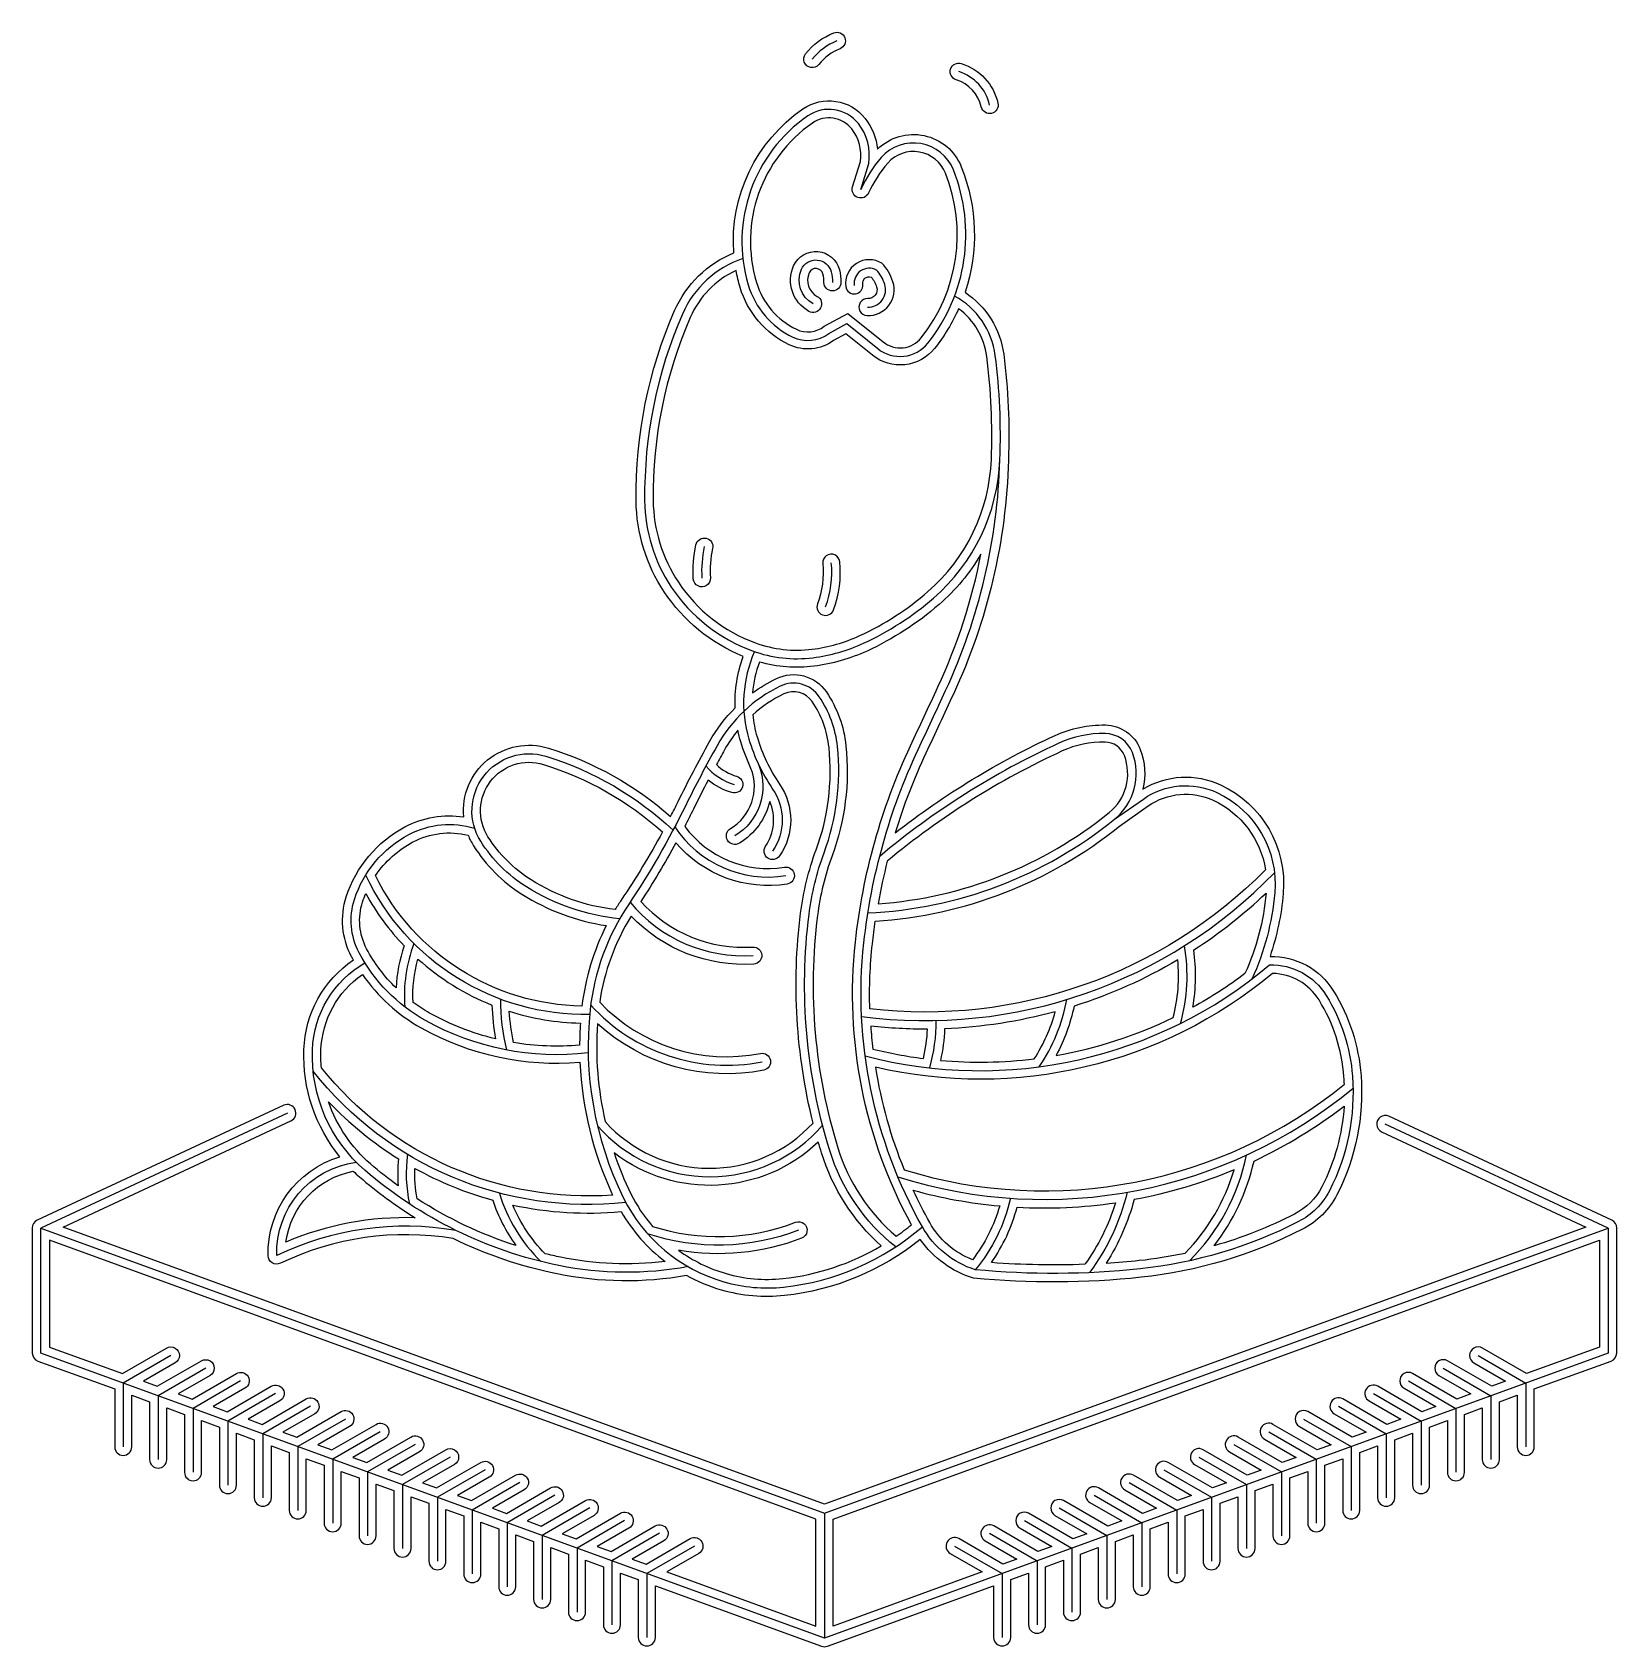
# Model space of a CAD drawing. Header units: inches. Extents: x 0.17 to 3.83, y 0.19 to 3.92.
import ezdxf

# ---------------------------------------------------------------- set-up
doc = ezdxf.new("R2010")
doc.units = ezdxf.units.IN
doc.header["$MEASUREMENT"] = 0
doc.layers.add('CENTERLINE', color=5, linetype='Continuous')
doc.layers.add('OUTLINE', color=3, linetype='Continuous')

msp = doc.modelspace()

# ---------------------------------------------------------------- linework, layer by layer
at = {"layer": 'CENTERLINE'}
for points in [[(2.0287, 3.9, 0.131652), (1.9716, 3.8577)], [(2.381, 3.7516, 0.267949), (2.3098, 3.8288)], [(1.8117, 3.3973, 0.212447), (1.6722, 3.2695, 0.105636), (1.585, 2.839, 0.145131), (1.6465, 2.6395, 0.160007), (1.8339, 2.4921, 0.119018), (1.9734, 2.4764, 0.076896), (2.0898, 2.5096, 0.070902), (2.2515, 2.614, 0.207092), (2.4047, 2.9333, 0.041998), (2.3939, 3.1741, 0.239843), (2.3003, 3.311, 0.027034)], [(1.9737, 3.293, -0.39225), (1.9468, 3.3728, -0.710171), (2.0154, 3.3668, -0.063964), (2.0184, 3.3423)], [(2.0993, 3.2854, 0.520567), (2.1391, 3.338, 0.106169), (2.12, 3.371, 0.613271), (2.0686, 3.3354)], [(2.0937, 1.5576, 0.244187), (3.0269, 1.7674, -0.267949), (3.1577, 1.6969, -0.120206), (3.2182, 1.5104, -0.137675), (3.1649, 1.2461, -0.157618), (3.0937, 1.175, -0.091849), (2.7284, 1.0661, -0.050413), (2.3478, 1.064, -0.191634), (2.2258, 1.1631, -0.157229), (2.0908, 1.8182, -0.082509), (2.216, 2.2645, 0.000862), (2.2794, 2.4005, 0.102177), (2.4047, 2.9333, 0.102177)], [(1.7227, 2.7329, 0.067868), (1.717, 2.6596)], [(2.0024, 2.5937, 0.11401), (2.0157, 2.6956)], [(1.8385, 2.4905, 0.179028), (1.8256, 2.2883, 0.076909), (1.8803, 2.1733, -0.308073), (1.8803, 2.0301)], [(2.1644, 1.1168, -0.150993), (2.012, 1.3394, -0.107096), (1.9643, 1.8841, -0.056957), (1.999, 2.0259, 0.114559), (2.03, 2.2711, 0.123886), (1.988, 2.3863, 0.372649), (1.8976, 2.4105, 0.153565), (1.7521, 2.2733, 0.01323), (1.6799, 2.1356, -0.03343), (1.5474, 1.9061, 0.121273), (1.4592, 1.6639, 0.14206), (1.5356, 1.2308, 0.211), (1.7677, 1.0361, 0.097793), (1.9057, 1.024, 0.152364), (2.2258, 1.1631, 0.013116)], [(2.1001, 1.8874, 0.160122), (2.6691, 2.1036, 0.324945), (2.7103, 2.2575, 0.305706), (2.6476, 2.3014, 0.112299), (2.5405, 2.279, 0.067059), (2.1273, 2.0178, 0.010577)], [(1.5275, 1.8741, -0.117773), (1.3124, 1.9473, -0.112019), (1.2069, 2.0528, -0.696198), (1.3572, 2.2489, -0.113863), (1.6506, 2.0784, -0.00359)], [(1.7265, 2.2265, 0.149183), (1.7918, 2.1839)], [(1.8485, 2.2287, -0.36627), (1.7933, 2.0652)], [(2.6691, 2.1036), (2.7358, 2.1503, -0.267949), (2.9054, 2.1651, -0.315299), (3.0388, 1.9341, -0.085766), (2.9861, 1.7348, -0.00171)], [(1.4548, 1.5645, -0.158171), (1.0791, 1.6392, -0.143973), (0.9262, 1.7955, -0.203404), (0.9155, 1.9186, -0.194428), (1.0412, 2.0684, -0.199474), (1.1929, 2.0829, -0.061176)], [(1.6545, 2.0858, 0.293602), (1.9108, 1.9735)], [(1.4581, 1.6528, -0.295144), (0.9415, 1.9749, -0.028148)], [(2.0856, 1.6485, 0.237155), (3.0383, 1.9801, 0.03637)], [(1.5515, 1.9122, 0.241306), (1.8357, 1.789)], [(1.0528, 1.8165, 0.111369), (1.0316, 1.6706, 0.105487)], [(2.8213, 1.6323, 0.113125), (2.8304, 1.8116, 0.062767)], [(1.6852, 1.0712, -0.096767), (1.3869, 1.0737, -0.128392), (0.9397, 1.2934, -0.227743), (0.8185, 1.5715, -0.258571), (0.9396, 1.7723, -0.001626)], [(1.2521, 1.6884, 0.059029), (1.2665, 1.5711, 0.04071)], [(2.4956, 1.5324, 0.103642), (2.5589, 1.6875, 0.053253)], [(1.4605, 1.6749, 0.262814), (1.8561, 1.5439)], [(2.2427, 1.5298, 0.072548), (2.2577, 1.6392, 0.034338)], [(1.5416, 1.2192, -0.258484), (0.8201, 1.5226, -0.023027)], [(2.1692, 1.2784, 0.254913), (3.2195, 1.4831, 0.021887)], [(1.4761, 1.3964, 0.455923), (1.9955, 1.3973, 0.024934)], [(1.1492, 1.1548, 0.155407), (0.736, 1.0966, -0.383579), (0.9194, 1.3123, -0.02305)], [(1.0379, 1.3304, 0.087245), (1.0424, 1.2158, 0.097128)], [(2.8421, 1.0846, 0.1471), (2.9739, 1.3286, 0.012522)], [(1.2499, 1.2409, 0.125644), (1.3454, 1.0831, 0.070401)], [(2.6984, 1.2428, -0.101504), (2.6113, 1.0573, -0.012688)], [(2.429, 1.229, -0.121515), (2.3478, 1.064, -0.015893)], [(1.9402, 1.155, -0.173507), (1.5919, 1.147, -0.090247)]]:
    msp.add_lwpolyline(points, format="xyb", dxfattribs=at)
msp.add_lwpolyline([(2.0515, 3.2474), (2.123, 3.1897, 0.415869), (2.2385, 3.2024, 0.269596), (2.2974, 3.6019, 0.558423), (2.1311, 3.6308, 0.072897), (2.0837, 3.557), (2.1021, 3.617, 0.208214), (2.0782, 3.7088, 0.396496), (1.9613, 3.7265, 0.32478), (1.8241, 3.3367, 0.211878), (1.9269, 3.2164, 0.279756), (2.0101, 3.2247)], format="xyb", close=True, dxfattribs=at)
for points in [[(0.7606, 1.4255), (0.1918, 1.1603), (2, 0.5022), (3.8082, 1.1603), (3.2937, 1.4002)], [(3.8082, 1.1603), (3.8082, 0.8718), (2, 0.2137), (0.1918, 0.8718), (0.1918, 1.1603)], [(0.4918, 0.8661), (0.3819, 0.8026), (0.3819, 0.6551)], [(3.5082, 0.8661), (3.6181, 0.8026), (3.6181, 0.6551)], [(0.5724, 0.8368), (0.4625, 0.7733), (0.4625, 0.6258)], [(3.4276, 0.8368), (3.5375, 0.7733), (3.5375, 0.6258)], [(0.6529, 0.8075), (0.543, 0.744), (0.543, 0.5965)], [(3.3471, 0.8075), (3.457, 0.744), (3.457, 0.5965)], [(0.7335, 0.7781), (0.6236, 0.7147), (0.6236, 0.5671)], [(0.814, 0.7488), (0.7041, 0.6854), (0.7041, 0.5378)], [(3.186, 0.7488), (3.2959, 0.6854), (3.2959, 0.5378)], [(3.2665, 0.7781), (3.3764, 0.7147), (3.3764, 0.5671)], [(0.8946, 0.7195), (0.7847, 0.6561), (0.7847, 0.5085)], [(3.1054, 0.7195), (3.2153, 0.6561), (3.2153, 0.5085)], [(0.9751, 0.6902), (0.8652, 0.6267), (0.8652, 0.4792)], [(3.0249, 0.6902), (3.1348, 0.6267), (3.1348, 0.4792)], [(1.0556, 0.6609), (0.9458, 0.5974), (0.9458, 0.4499)], [(2.9444, 0.6609), (3.0542, 0.5974), (3.0542, 0.4499)], [(1.1362, 0.6316), (1.0263, 0.5681), (1.0263, 0.4206)], [(1.2167, 0.6022), (1.1068, 0.5388), (1.1068, 0.3912)], [(2.7833, 0.6022), (2.8932, 0.5388), (2.8932, 0.3912)], [(2.8638, 0.6316), (2.9737, 0.5681), (2.9737, 0.4206)], [(1.2973, 0.5729), (1.1874, 0.5095), (1.1874, 0.3619)], [(2.7027, 0.5729), (2.8126, 0.5095), (2.8126, 0.3619)], [(1.3778, 0.5436), (1.2679, 0.4802), (1.2679, 0.3326)], [(2.6222, 0.5436), (2.7321, 0.4802), (2.7321, 0.3326)], [(1.4584, 0.5143), (1.3485, 0.4509), (1.3485, 0.3033)], [(1.5389, 0.485), (1.429, 0.4215), (1.429, 0.274)], [(2, 0.5022), (2, 0.2137)], [(2.4611, 0.485), (2.571, 0.4215), (2.571, 0.274)], [(2.5416, 0.5143), (2.6515, 0.4509), (2.6515, 0.3033)], [(1.6195, 0.4557), (1.5096, 0.3922), (1.5096, 0.2447)], [(2.3805, 0.4557), (2.4904, 0.3922), (2.4904, 0.2447)], [(1.7, 0.4263), (1.5901, 0.3629), (1.5901, 0.2154)], [(2.3, 0.4263), (2.4099, 0.3629), (2.4099, 0.2154)]]:
    msp.add_lwpolyline(points, dxfattribs=at)
at = {"layer": 'OUTLINE'}
for points in [[(2.0359, 3.8817, 0.131652), (1.987, 3.8454, -1), (1.9562, 3.8699, -0.131652), (2.0214, 3.9183, -1)], [(2.3618, 3.7473, 0.267949), (2.3039, 3.81, -1), (2.3157, 3.8476, -0.267949), (2.4002, 3.756, -1)], [(3.028, 1.7871, -0.265212), (3.1745, 1.7072, -0.120206), (3.2379, 1.5119, -0.137675), (3.1824, 1.2371, -0.157618), (3.1027, 1.1574, -0.091849), (2.7305, 1.0465, -0.050678), (2.3439, 1.0446, -0.167858), (2.2211, 1.1336, -0.142726), (1.9078, 1.0044, -0.097793), (1.7623, 1.0171, -0.055407), (1.6817, 1.0505, -0.094491), (1.383, 1.0544, -0.063212), (1.1431, 1.1359, 0.154325), (0.7445, 1.0788, -0.543451), (0.7163, 1.096, -0.340178), (0.8821, 1.3244, -0.182531), (0.7988, 1.5723, -0.238349), (0.9129, 1.7788, -0.005233), (0.9088, 1.7863, -0.203404), (0.8967, 1.9247, -0.194428), (1.0319, 2.0858, -0.161723), (1.1676, 2.1088, -0.53473), (1.363, 2.2677, -0.105444), (1.645, 2.11, 0.004882), (1.6622, 2.1443, -0.01323), (1.7349, 2.2829, -0.06942), (1.7938, 2.3606, -0.097215), (1.8127, 2.4792, -0.150072), (1.6301, 2.6286, -0.145131), (1.5653, 2.8388, -0.105636), (1.6542, 3.2774, -0.196223), (1.7907, 3.4105, -0.265503), (1.9501, 3.7427, -0.396496), (2.0937, 3.7209, -0.140523), (2.1225, 3.6502, -0.534357), (2.3157, 3.6092, -0.177316), (2.3242, 3.3196, -0.217885), (2.4134, 3.1766, -0.041978), (2.4244, 2.9326, -0.102156), (2.2973, 2.3922, -0.000862), (2.2338, 2.2561, 0.035407), (2.163, 2.0721, -0.058615), (2.5323, 2.2969, -0.112299), (2.648, 2.3211, -0.305706), (2.7287, 2.2646, -0.150893), (2.7348, 2.1732, -0.250587), (2.9138, 2.183, -0.315299), (3.0584, 1.9324, -0.059581)], [(2.0536, 3.271), (2.1354, 3.205, 0.415869), (2.2231, 3.2147, 0.269596), (2.2791, 3.5946, 0.558136), (2.1459, 3.6178, 0.072831), (2.1016, 3.5488, -0.938122), (2.0649, 3.5627), (2.0829, 3.6213, 0.204696), (2.0627, 3.6966, 0.396496), (1.9725, 3.7103, 0.32478), (1.843, 3.3423, 0.211878), (1.9354, 3.2342, 0.28561), (1.9993, 3.2413)], [(1.9987, 3.3425, 0.063964), (1.9963, 3.362, 0.710171), (1.9647, 3.3647, 0.39225), (1.9831, 3.3103, -1), (1.9642, 3.2757, -0.39225), (1.9288, 3.3809, -0.710171), (2.0345, 3.3717, -0.063964), (2.038, 3.3422, -1)], [(2.0985, 3.2658, 0.520567), (2.1578, 3.3441, 0.113441), (2.1325, 3.3865, 0.636078), (2.0491, 3.3327, 1), (2.0881, 3.338, -0.549243), (2.108, 3.3548, -0.092195), (2.1203, 3.332, -0.520567), (2.1, 3.3051, 1)], [(1.7959, 3.3699, 0.183476), (1.6903, 3.2617, 0.105636), (1.6047, 2.8392, 0.145131), (1.6629, 2.6504, 0.160007), (1.8407, 2.5106, 0.119018), (1.971, 2.4959, 0.076896), (2.0816, 2.5275, 0.070902), (2.2386, 2.6289, 0.207092), (2.385, 2.9341, 0.041998), (2.3744, 3.1715, 0.204102), (2.3095, 3.2818, -0.063879), (2.2539, 3.1901, -0.415869), (2.1107, 3.1744), (2.0494, 3.2238), (2.0207, 3.2081, -0.275739), (1.9184, 3.1987, -0.211878), (1.8053, 3.331, -0.026916)], [(1.6973, 2.6584, -0.067868), (1.7034, 2.737, -1), (1.7419, 2.7287, 0.067868), (1.7367, 2.6607, -1)], [(1.8499, 2.4663, 0.067315), (1.834, 2.395, -0.045605), (1.889, 2.4282, -0.372649), (2.0043, 2.3973, -0.123886), (2.0495, 2.2731, -0.114559), (2.0175, 2.019, 0.056957), (1.9839, 1.8817, 0.107096), (2.0308, 1.3452, 0.142611), (2.1656, 1.1413, 0.019413), (2.2007, 1.1678, -0.153447), (2.0713, 1.8203, -0.082509), (2.1982, 2.2728, 0.000862), (2.2616, 2.4088, 0.06068), (2.361, 2.7156, -0.081768), (2.2644, 2.5992, -0.070902), (2.0981, 2.4918, -0.076896), (1.9759, 2.4569, -0.10012)], [(2.0208, 2.5868, 0.11401), (2.0353, 2.6976, 1), (1.9961, 2.6937, -0.11401), (1.9839, 2.6005, 1)], [(1.8001, 2.3089, 0.043712), (1.7693, 2.2637, 0.003331), (1.7506, 2.2296, 0.119982), (1.7973, 2.2028, -1), (1.7863, 2.165, -0.102114), (1.7316, 2.1939, 0.006432), (1.6976, 2.127, -0.005551), (1.6775, 2.0872, 0.28058), (1.9077, 1.993, -1), (1.9139, 1.9541, -0.262696), (1.6573, 2.0493, -0.019712), (1.5761, 1.9138, 0.229408), (1.8344, 1.8087, -1), (1.8369, 1.7694, -0.221838), (1.5539, 1.8799, 0.102776), (1.4813, 1.6815, 0.256798), (1.8523, 1.5632, -1), (1.8599, 1.5246, -0.237232), (1.4761, 1.6315, 0.07396), (1.4941, 1.4057, 0.442029), (1.9738, 1.4026, -0.093284), (1.9448, 1.8866, -0.056957), (1.9805, 2.0327, 0.114559), (2.0104, 2.2691, 0.123886), (1.9717, 2.3752, 0.372649), (1.9062, 2.3928, 0.069225), (1.8344, 2.3447, 0.047671), (1.8444, 2.2939, 0.076909), (1.8965, 2.1844, -0.308073), (1.8965, 2.0191, -1), (1.864, 2.0412, 0.2583), (1.8736, 2.1449, -0.202693), (1.8035, 2.0483, -1), (1.7831, 2.082, 0.364699), (1.8304, 2.2209, -0.037996), (1.8067, 2.2826, -0.021756)], [(2.1236, 1.9085, 0.153562), (2.6567, 2.1189, 0.324945), (2.6919, 2.2505, 0.305706), (2.6473, 2.2817, 0.112299), (2.5487, 2.2611, 0.066183), (2.1448, 2.0068, 0.018024)], [(1.517, 1.895, -0.111066), (1.3229, 1.9639, -0.112019), (1.2235, 2.0633, -0.696198), (1.3514, 2.23, -0.108666), (1.626, 2.0742, -0.023383), (1.531, 1.917, 0.011671)], [(2.1046, 1.666, -0.035139), (2.1104, 1.8161, -0.009504), (2.1172, 1.8686, 0.155781), (2.6809, 2.0879), (2.7471, 2.1342, -0.267949), (2.8971, 2.1473, -0.25021), (3.0175, 1.987, -0.230926)], [(1.4965, 1.8581, 0.087429), (1.4404, 1.6725, -0.281008), (0.964, 1.9735, -0.122111), (1.0504, 2.0511, -0.185527), (1.1778, 2.0666, 0.045249), (1.1902, 2.0423, 0.112019), (1.3019, 1.9306, 0.103161)], [(1.0301, 1.8116, 0.070195), (1.0114, 1.7143, -0.077279), (0.9436, 1.8047, -0.203404), (0.9342, 1.9126, -0.021365), (0.9414, 1.9319, 0.064664)], [(2.85, 1.6696, 0.079007), (2.8519, 1.8019, 0.046597), (3.019, 1.9333, -0.082548), (2.9702, 1.7474, -0.03523)], [(1.2327, 1.6748, 0.037663), (1.2409, 1.5967, -0.068329), (1.0887, 1.6564, -0.030808), (1.0507, 1.6809, -0.08032), (1.0618, 1.781, 0.087318)], [(2.576, 1.6722, -0.071192), (2.5342, 1.5583, 0.070181), (2.8046, 1.646, 0.088003), (2.815, 1.7791, -0.057467)], [(0.9338, 1.7453, 0.114043), (1.0695, 1.6221, 0.14961), (1.4358, 1.5428, 0.09847), (1.5112, 1.2362, -0.246958), (0.8391, 1.5303, -0.030668), (0.8381, 1.5708, -0.236475)], [(2.1839, 1.2945, 0.25038), (3.1996, 1.4922, 0.008776), (3.1986, 1.509, 0.120206), (3.141, 1.6865, 0.254261), (3.034, 1.7477, -0.234996), (2.1174, 1.5314, 0.05769)], [(1.2728, 1.6604, 0.072011), (1.4368, 1.6332, 0.015763), (1.435, 1.5822, -0.063634), (1.2828, 1.5882, -0.037842)], [(2.2675, 1.547, 0.053354), (2.4841, 1.5508, 0.076869), (2.5324, 1.6594, -0.056686), (2.2771, 1.6201, -0.045885)], [(2.1116, 1.5733, 0.029142), (2.2281, 1.5514, 0.047322), (2.2377, 1.6192, -0.028725), (2.1066, 1.6261, 0.012384)], [(0.1721, 0.8718, 0.315299), (0.1851, 0.8533), (0.3623, 0.7889), (0.3623, 0.6551, 1), (0.4016, 0.6551), (0.4016, 0.7745), (0.4428, 0.7595), (0.4428, 0.6258, 1), (0.4822, 0.6258), (0.4822, 0.7452), (0.5234, 0.7302), (0.5234, 0.5965, 1), (0.5627, 0.5965), (0.5627, 0.7159), (0.6039, 0.7009), (0.6039, 0.5671, 1), (0.6433, 0.5671), (0.6433, 0.6866), (0.6844, 0.6716), (0.6844, 0.5378, 1), (0.7238, 0.5378), (0.7238, 0.6573), (0.765, 0.6423), (0.765, 0.5085, 1), (0.8044, 0.5085), (0.8044, 0.6279), (0.8455, 0.613), (0.8455, 0.4792, 1), (0.8849, 0.4792), (0.8849, 0.5986), (0.9261, 0.5836), (0.9261, 0.4499, 1), (0.9654, 0.4499), (0.9654, 0.5693), (1.0066, 0.5543), (1.0066, 0.4206, 1), (1.046, 0.4206), (1.046, 0.54), (1.0872, 0.525), (1.0872, 0.3912, 1), (1.1265, 0.3912), (1.1265, 0.5107), (1.1677, 0.4957), (1.1677, 0.3619, 1), (1.2071, 0.3619), (1.2071, 0.4814), (1.2483, 0.4664), (1.2483, 0.3326, 1), (1.2876, 0.3326), (1.2876, 0.4521), (1.3288, 0.4371), (1.3288, 0.3033, 1), (1.3682, 0.3033), (1.3682, 0.4227), (1.4093, 0.4078), (1.4093, 0.274, 1), (1.4487, 0.274), (1.4487, 0.3934), (1.4899, 0.3784), (1.4899, 0.2447, 1), (1.5293, 0.2447), (1.5293, 0.3641), (1.5704, 0.3491), (1.5704, 0.2154, 1), (1.6098, 0.2154), (1.6098, 0.3348), (1.9933, 0.1952, 0.176327), (2.0067, 0.1952), (2.3902, 0.3348), (2.3902, 0.2154, 1), (2.4296, 0.2154), (2.4296, 0.3491), (2.4707, 0.3641), (2.4707, 0.2447, 1), (2.5101, 0.2447), (2.5101, 0.3784), (2.5513, 0.3934), (2.5513, 0.274, 1), (2.5907, 0.274), (2.5907, 0.4078), (2.6318, 0.4227), (2.6318, 0.3033, 1), (2.6712, 0.3033), (2.6712, 0.4371), (2.7124, 0.4521), (2.7124, 0.3326, 1), (2.7517, 0.3326), (2.7517, 0.4664), (2.7929, 0.4814), (2.7929, 0.3619, 1), (2.8323, 0.3619), (2.8323, 0.4957), (2.8735, 0.5107), (2.8735, 0.3912, 1), (2.9128, 0.3912), (2.9128, 0.525), (2.954, 0.54), (2.954, 0.4206, 1), (2.9934, 0.4206), (2.9934, 0.5543), (3.0346, 0.5693), (3.0346, 0.4499, 1), (3.0739, 0.4499), (3.0739, 0.5836), (3.1151, 0.5986), (3.1151, 0.4792, 1), (3.1545, 0.4792), (3.1545, 0.613), (3.1956, 0.6279), (3.1956, 0.5085, 1), (3.235, 0.5085), (3.235, 0.6423), (3.2762, 0.6573), (3.2762, 0.5378, 1), (3.3156, 0.5378), (3.3156, 0.6716), (3.3567, 0.6866), (3.3567, 0.5671, 1), (3.3961, 0.5671), (3.3961, 0.7009), (3.4373, 0.7159), (3.4373, 0.5965, 1), (3.4766, 0.5965), (3.4766, 0.7302), (3.5178, 0.7452), (3.5178, 0.6258, 1), (3.5572, 0.6258), (3.5572, 0.7595), (3.5984, 0.7745), (3.5984, 0.6551, 1), (3.6377, 0.6551), (3.6377, 0.7889), (3.8149, 0.8533, 0.315299), (3.8279, 0.8718), (3.8279, 1.1603, 0.291473), (3.8165, 1.1781), (3.302, 1.418, 1), (3.2854, 1.3824), (3.7568, 1.1626), (2, 0.5231), (0.2432, 1.1626), (0.769, 1.4077, 1), (0.7523, 1.4434), (0.1835, 1.1781, 0.291473), (0.1721, 1.1603)], [(0.8558, 1.4514, 0.06304), (1.0169, 1.3202, 0.044593), (1.0163, 1.2577, -0.021051), (0.9525, 1.3083, -0.132952)], [(2.9911, 1.3149, 0.053633), (3.1989, 1.4415, -0.101923), (3.1474, 1.2551, -0.157618), (3.0848, 1.1925, -0.048785), (2.8988, 1.1192, 0.109193)], [(1.9857, 1.3586, -0.368285), (1.5146, 1.3334, 0.033025), (1.5533, 1.2395, 0.063901), (1.6032, 1.1641, 0.170763), (1.9331, 1.1734, -1), (1.9472, 1.1367, -0.135409), (1.6631, 1.1089, 0.086906), (1.7732, 1.055, 0.097793), (1.9036, 1.0436, 0.107034), (2.131, 1.1192, -0.136196), (1.9932, 1.3336, -0.00498)], [(1.0559, 1.1839, 0.10869), (0.7573, 1.1278, -0.32463), (0.9127, 1.2913, 0.012908), (0.9268, 1.2785, 0.039839)], [(1.06, 1.2278, -0.056609), (1.0548, 1.2979, 0.058818), (1.2344, 1.2247, 0.075385), (1.288, 1.1199, -0.065515)], [(2.7144, 1.2257, -0.075938), (2.6502, 1.0791, 0.0102), (2.7263, 1.0857, 0.026137), (2.8322, 1.1026, 0.122281), (2.9451, 1.2945, -0.053065)], [(2.2044, 1.2475, 0.044721), (2.4042, 1.2112, -0.096394), (2.3412, 1.0871, -0.17402), (2.2429, 1.1728, -0.019635)], [(1.3554, 1.1009, -0.096478), (1.2807, 1.2133, 0.076132), (1.5307, 1.1983, 0.098203), (1.6321, 1.083, -0.080128), (1.3908, 1.0929, -0.009398)], [(2.3852, 1.0805, 0.087853), (2.4442, 1.2083, 0.050104), (2.6714, 1.2186, -0.081332), (2.601, 1.0765, -0.028833)], [(0.2115, 1.1322), (0.2115, 0.8856), (0.3801, 0.8243), (0.482, 0.8831, -1), (0.5017, 0.849), (0.4284, 0.8067), (0.4606, 0.795), (0.5625, 0.8538, -1), (0.5822, 0.8197), (0.5089, 0.7774), (0.5411, 0.7656), (0.6431, 0.8245, -1), (0.6628, 0.7904), (0.5894, 0.7481), (0.6217, 0.7363), (0.7236, 0.7952, -1), (0.7433, 0.7611), (0.67, 0.7188), (0.7022, 0.707), (0.8042, 0.7659, -1), (0.8239, 0.7318), (0.7505, 0.6894), (0.7828, 0.6777), (0.8847, 0.7366, -1), (0.9044, 0.7025), (0.8311, 0.6601), (0.8633, 0.6484), (0.9653, 0.7072, -1), (0.9849, 0.6731), (0.9116, 0.6308), (0.9439, 0.6191), (1.0458, 0.6779, -1), (1.0655, 0.6438), (0.9922, 0.6015), (1.0244, 0.5898), (1.1263, 0.6486, -1), (1.146, 0.6145), (1.0727, 0.5722), (1.105, 0.5604), (1.2069, 0.6193, -1), (1.2266, 0.5852), (1.1533, 0.5429), (1.1855, 0.5311), (1.2874, 0.59, -1), (1.3071, 0.5559), (1.2338, 0.5135), (1.266, 0.5018), (1.368, 0.5607, -1), (1.3877, 0.5266), (1.3143, 0.4842), (1.3466, 0.4725), (1.4485, 0.5313, -1), (1.4682, 0.4972), (1.3949, 0.4549), (1.4271, 0.4432), (1.5291, 0.502, -1), (1.5488, 0.4679), (1.4754, 0.4256), (1.5077, 0.4139), (1.6096, 0.4727, -1), (1.6293, 0.4386), (1.556, 0.3963), (1.5882, 0.3845), (1.6902, 0.4434, -1), (1.7098, 0.4093), (1.6365, 0.367), (1.9803, 0.2418), (1.9803, 0.4884)], [(3.7885, 1.1322), (3.7885, 0.8856), (3.6199, 0.8243), (3.518, 0.8831, 1), (3.4983, 0.849), (3.5716, 0.8067), (3.5394, 0.795), (3.4375, 0.8538, 1), (3.4178, 0.8197), (3.4911, 0.7774), (3.4589, 0.7656), (3.3569, 0.8245, 1), (3.3372, 0.7904), (3.4106, 0.7481), (3.3783, 0.7363), (3.2764, 0.7952, 1), (3.2567, 0.7611), (3.33, 0.7188), (3.2978, 0.707), (3.1958, 0.7659, 1), (3.1761, 0.7318), (3.2495, 0.6894), (3.2172, 0.6777), (3.1153, 0.7366, 1), (3.0956, 0.7025), (3.1689, 0.6601), (3.1367, 0.6484), (3.0347, 0.7072, 1), (3.0151, 0.6731), (3.0884, 0.6308), (3.0561, 0.6191), (2.9542, 0.6779, 1), (2.9345, 0.6438), (3.0078, 0.6015), (2.9756, 0.5898), (2.8737, 0.6486, 1), (2.854, 0.6145), (2.9273, 0.5722), (2.895, 0.5604), (2.7931, 0.6193, 1), (2.7734, 0.5852), (2.8467, 0.5429), (2.8145, 0.5311), (2.7126, 0.59, 1), (2.6929, 0.5559), (2.7662, 0.5135), (2.734, 0.5018), (2.632, 0.5607, 1), (2.6123, 0.5266), (2.6857, 0.4842), (2.6534, 0.4725), (2.5515, 0.5313, 1), (2.5318, 0.4972), (2.6051, 0.4549), (2.5729, 0.4432), (2.4709, 0.502, 1), (2.4512, 0.4679), (2.5246, 0.4256), (2.4923, 0.4139), (2.3904, 0.4727, 1), (2.3707, 0.4386), (2.444, 0.3963), (2.4118, 0.3845), (2.3098, 0.4434, 1), (2.2902, 0.4093), (2.3635, 0.367), (2.0197, 0.2418), (2.0197, 0.4884)]]:
    msp.add_lwpolyline(points, format="xyb", close=True, dxfattribs=at)

doc.saveas('drawing.dxf')
